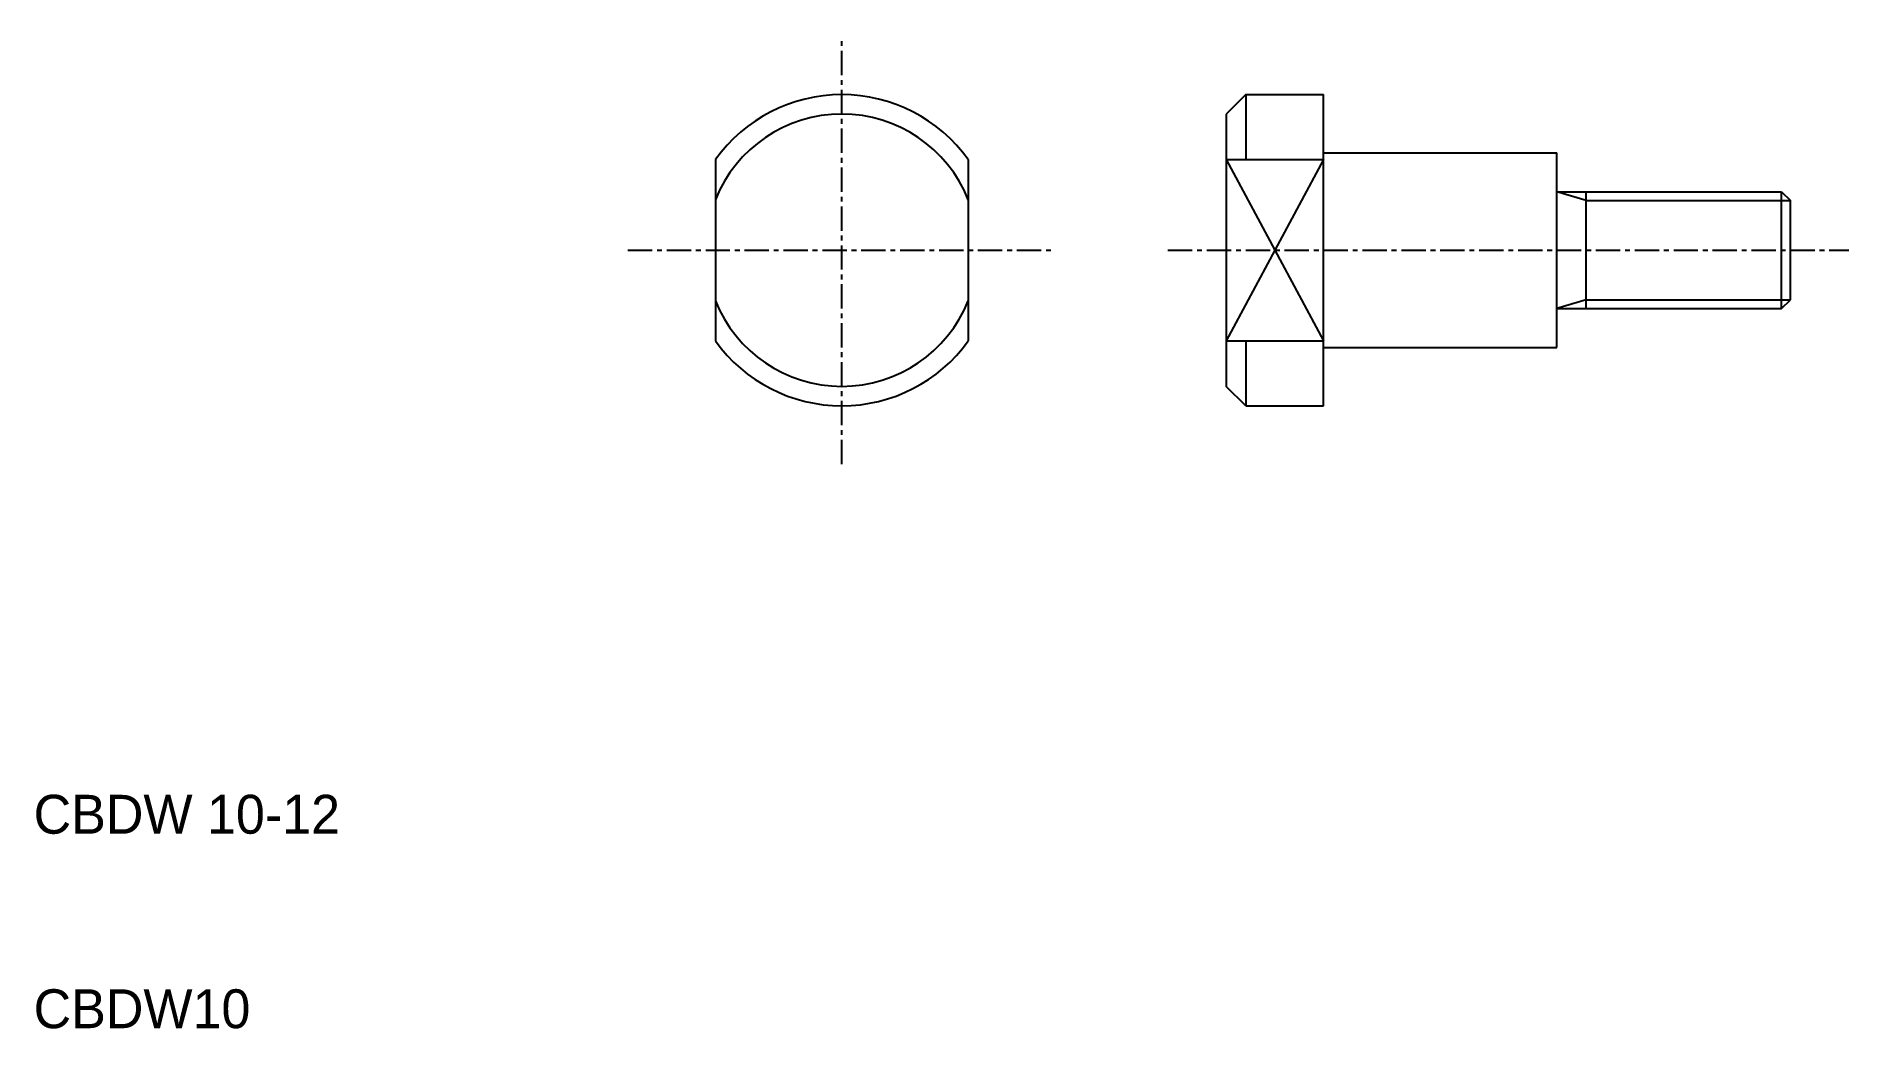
# Model space of a CAD drawing. Extents: x 8.5 to 101.7, y 8.4 to 59.5.
import ezdxf

# ---------------------------------------------------------------- set-up
doc = ezdxf.new("R2010")
doc.units = 0
doc.linetypes.add('CENTER', pattern=[2, 1.25, -0.25, 0.25, -0.25])
doc.layers.get('0').update_dxf_attribs({"linetype": 'CONTINUOUS'})
doc.layers.add('CENTER', color=1, linetype='CENTER')

msp = doc.modelspace()

# ---------------------------------------------------------------- linework, layer by layer
at = {"color": 7, "linetype": 'CONTINUOUS'}
for p, q in [((70.686, 56.459), (69.686, 55.459)), ((70.686, 56.459), (70.686, 53.123)), ((70.686, 56.459), (74.686, 56.459)), ((74.686, 53.459), (74.686, 56.459)), ((69.686, 55.459), (69.686, 41.459)), ((43.42, 53.123), (43.42, 43.796)), ((56.42, 53.123), (56.42, 43.796)), ((69.686, 53.123), (74.686, 53.123)), ((74.686, 53.459), (86.686, 53.459)), ((74.686, 43.459), (74.686, 53.459)), ((86.686, 51.459), (86.686, 53.459)), ((86.686, 51.459), (98.236, 51.459)), ((86.686, 45.459), (86.686, 51.459)), ((88.186, 45.459), (88.186, 51.459)), ((98.236, 45.459), (98.236, 51.459)), ((98.236, 51.459), (98.686, 51.009)), ((98.686, 45.909), (98.686, 51.009)), ((98.236, 45.459), (98.686, 45.909)), ((86.686, 45.459), (98.236, 45.459)), ((86.686, 43.459), (86.686, 45.459)), ((69.686, 43.796), (74.686, 43.796)), ((70.686, 43.796), (70.686, 40.459)), ((74.686, 43.459), (86.686, 43.459)), ((74.686, 40.459), (74.686, 43.459)), ((70.686, 40.459), (69.686, 41.459)), ((70.686, 40.459), (74.686, 40.459))]:
    msp.add_line(p, q, dxfattribs=at)
at = {"color": 3, "linetype": 'CONTINUOUS'}
for p, q in [((69.686, 53.123), (74.686, 43.796)), ((74.686, 53.123), (69.686, 43.796)), ((88.186, 51.009), (86.686, 51.459)), ((88.186, 51.009), (98.686, 51.009)), ((88.186, 45.909), (86.686, 45.459)), ((88.186, 45.909), (98.686, 45.909))]:
    msp.add_line(p, q, dxfattribs=at)
at = {"color": 7, "linetype": 'CONTINUOUS'}
for radius, start, end in [(8, 35.65909, 144.34091), (7, 21.78679, 158.21321), (7, 201.78679, 338.21321), (8, 215.65909, 324.34091)]:
    msp.add_arc((49.92, 48.459), radius, start, end, dxfattribs=at)
at = {"layer": 'CENTER', "color": 1, "linetype": 'CENTER'}
for p, q in [((49.92, 37.459), (49.92, 59.459)), ((38.92, 48.459), (60.92, 48.459)), ((66.686, 48.459), (101.686, 48.459))]:
    msp.add_line(p, q, dxfattribs=at)

# ---------------------------------------------------------------- texts
at = {"color": 7, "linetype": 'CONTINUOUS'}
for s, p in [('CBDW 10-12', (8.369, 18.459)), ('CBDW10', (8.369, 8.459))]:
    msp.add_text(s, height=2, dxfattribs=at).set_placement(p)

doc.saveas('drawing.dxf')
